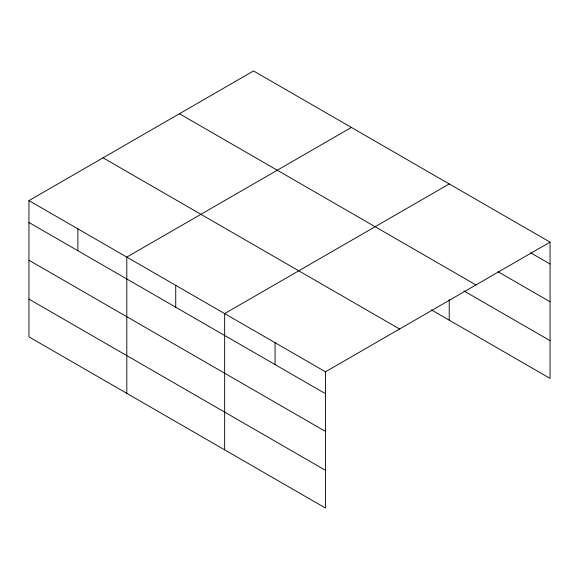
<?xml version="1.0" encoding="UTF-8"?>
<svg xmlns="http://www.w3.org/2000/svg" width="579" height="579" viewBox="0 0 579 579"><rect width="100%" height="100%" fill="white"/><g stroke="black" fill="none" stroke-linecap="round" stroke-linejoin="round"><path stroke-width="0.87" d="M28.95 200.609L325.463 371.805L325.463 508.051L28.95 336.862L28.95 200.609L253.537 70.949L550.05 242.138L550.05 378.391L431.369 309.874M351.388 127.438L126.801 257.105L126.801 393.351M449.232 183.934L224.652 313.594L224.652 449.847M325.463 371.805L550.05 242.138M530.661 252.82L550.05 264.01M498.092 271.761L550.05 301.753M179.425 113.737L475.938 284.926M463.967 290.947L550.05 340.647M103.062 157.821L399.575 329.01M28.95 222.481L325.463 393.677M28.95 260.224L325.463 431.42M28.95 299.119L325.463 470.307M449.232 299.517L449.232 320.187M275.061 342.696L275.061 364.575M175.727 285.353L175.727 307.225M77.876 228.857L77.876 250.729"/></g></svg>
